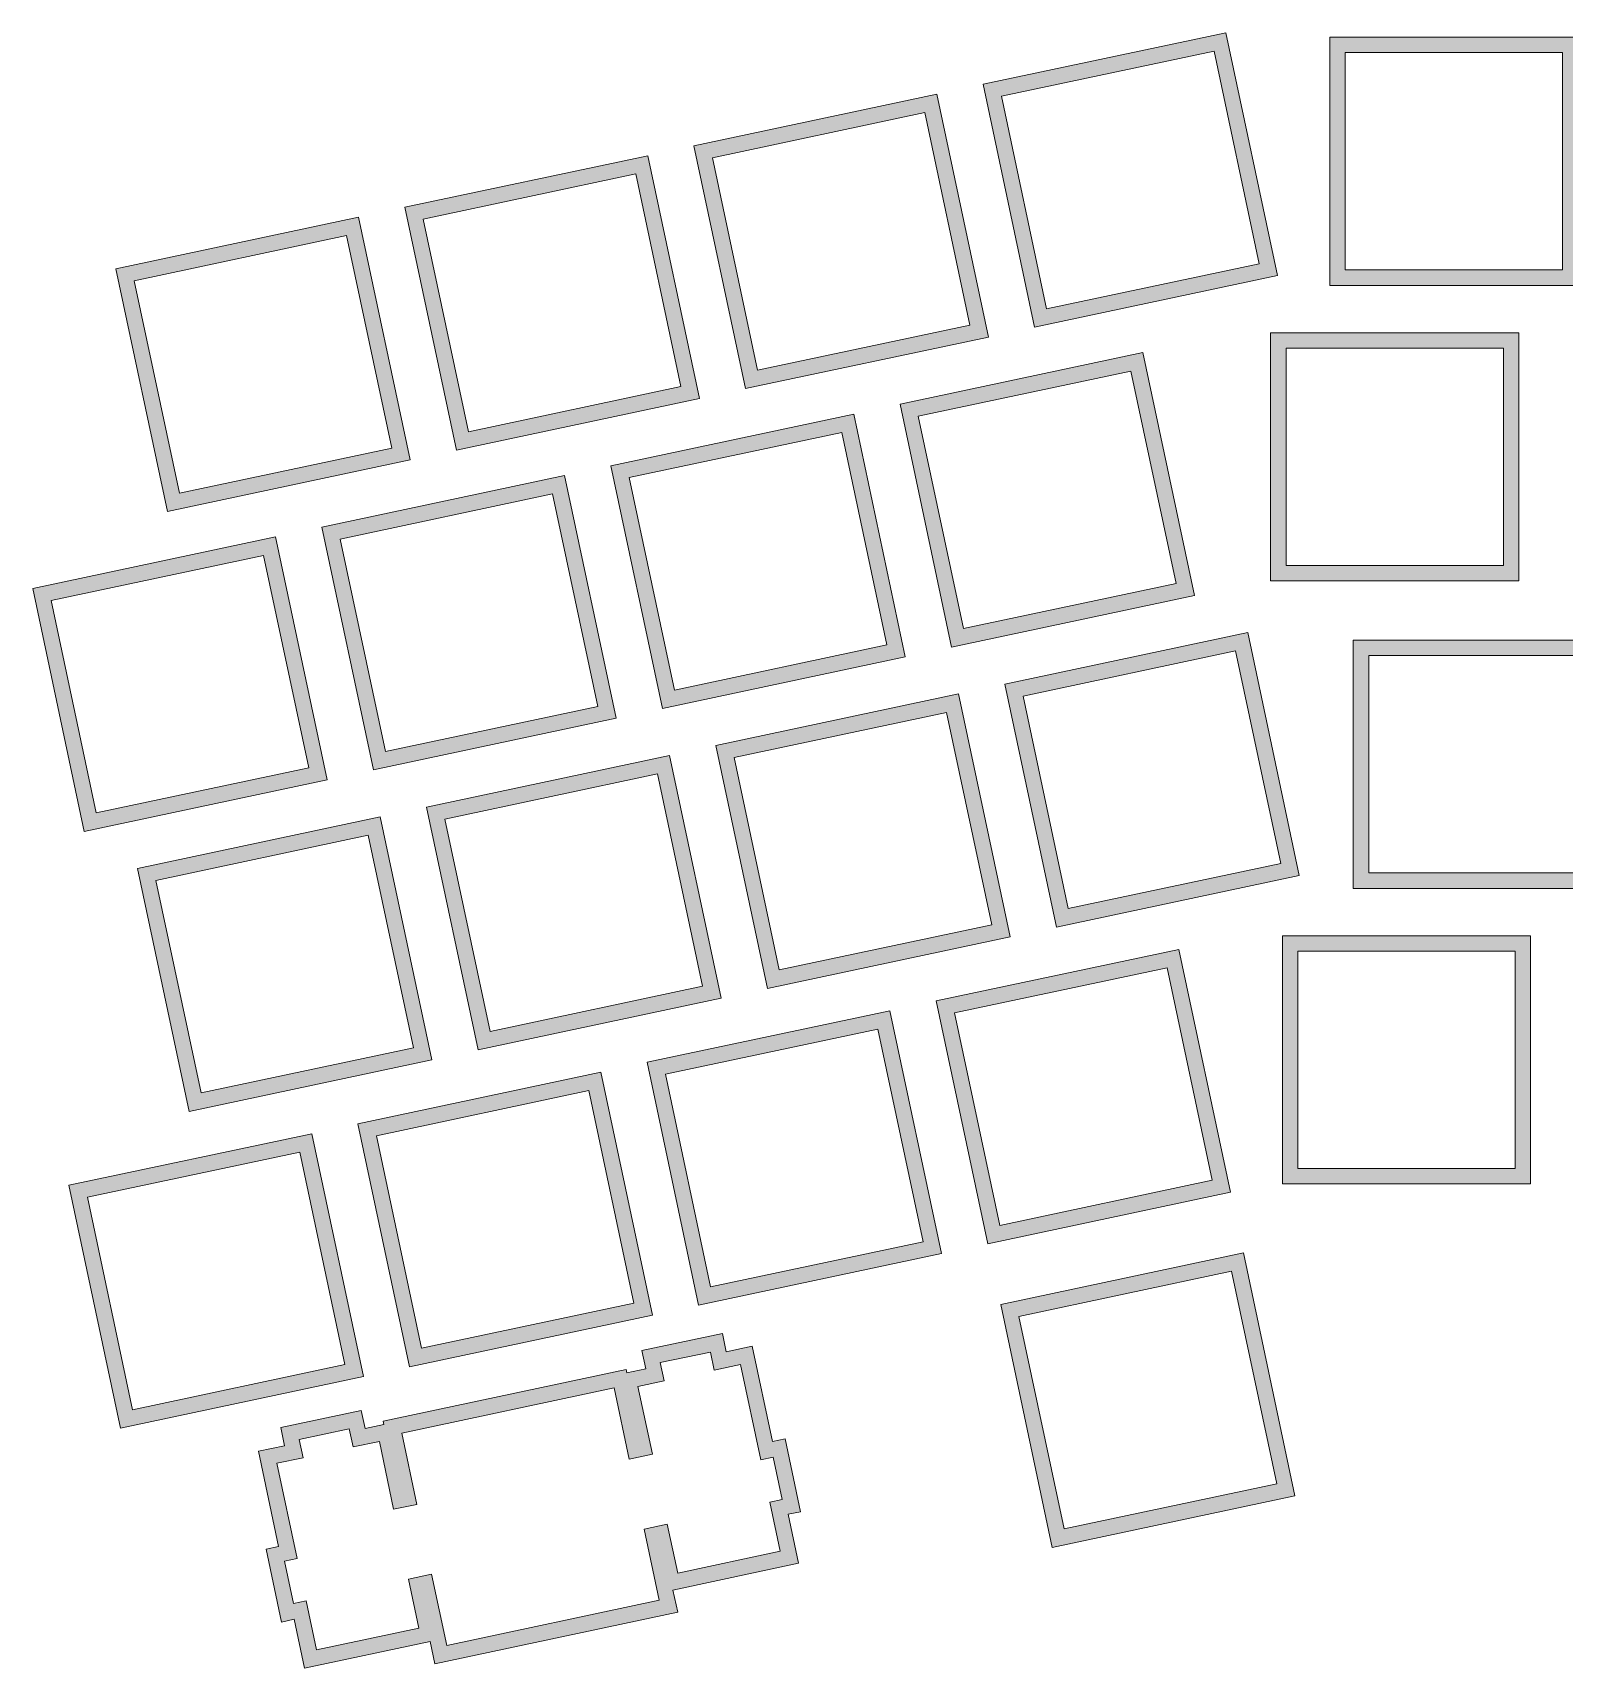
# Model space of a CAD drawing. Header units: millimetres. Extents: x 61 to 392, y -203 to -92.
# Drawn here: x 205.1 to 303.9, y -198.4 to -93 of the extents above; entities that cross this region are included whole.
import ezdxf

# ---------------------------------------------------------------- set-up
doc = ezdxf.new("R2010")
doc.units = ezdxf.units.MM
doc.header["$MEASUREMENT"] = 0
doc.layers.add('レイヤー 2', color=7, linetype='Continuous', lineweight=0)

# ---------------------------------------------------------------- blocks, each defined once
blk = doc.blocks.new('Block_0')
at = {"layer": 'レイヤー 2', "true_color": 0xf39800, "transparency": 33554687}
h = blk.add_hatch(color=30, dxfattribs=at)
h.dxf.hatch_style = 2
edge = h.paths.add_edge_path()
edge.add_spline(control_points=[(267.58, -97.12), (267.58, -97.12), (281.28, -94.21), (281.28, -94.21), (281.28, -94.21), (284.18, -107.91), (284.18, -107.91), (284.18, -107.91), (270.49, -110.82), (270.49, -110.82), (270.49, -110.82), (267.58, -97.12), (267.58, -97.12)], knot_values=[0, 0, 0, 0, 1, 1, 1, 2, 2, 2, 3, 3, 3, 4, 4, 4, 4], degree=3, periodic=0)
edge = h.paths.add_edge_path()
edge.add_spline(control_points=[(282.05, -93.03), (282.05, -93.03), (266.39, -96.35), (266.39, -96.35), (266.39, -96.35), (269.72, -112), (269.72, -112), (269.72, -112), (285.37, -108.68), (285.37, -108.68), (285.37, -108.68), (282.05, -93.03), (282.05, -93.03)], knot_values=[0, 0, 0, 0, 1, 1, 1, 2, 2, 2, 3, 3, 3, 4, 4, 4, 4], degree=3, periodic=0)
h = blk.add_hatch(color=30, dxfattribs=at)
h.dxf.hatch_style = 2
edge = h.paths.add_edge_path()
edge.add_spline(control_points=[(303.74, -108.31), (303.74, -108.31), (289.74, -108.31), (289.74, -108.31), (289.74, -108.31), (289.74, -94.31), (289.74, -94.31), (289.74, -94.31), (303.74, -94.31), (303.74, -94.31), (303.74, -94.31), (303.74, -108.31), (303.74, -108.31)], knot_values=[0, 0, 0, 0, 1, 1, 1, 2, 2, 2, 3, 3, 3, 4, 4, 4, 4], degree=3, periodic=0)
edge = h.paths.add_edge_path()
edge.add_spline(control_points=[(288.74, -93.31), (288.74, -93.31), (288.74, -109.31), (288.74, -109.31), (288.74, -109.31), (304.74, -109.31), (304.74, -109.31), (304.74, -109.31), (304.74, -93.31), (304.74, -93.31), (304.74, -93.31), (288.74, -93.31), (288.74, -93.31)], knot_values=[0, 0, 0, 0, 1, 1, 1, 2, 2, 2, 3, 3, 3, 4, 4, 4, 4], degree=3, periodic=0)
h = blk.add_hatch(color=30, dxfattribs=at)
h.dxf.hatch_style = 2
edge = h.paths.add_edge_path()
edge.add_spline(control_points=[(248.95, -101.08), (248.95, -101.08), (262.64, -98.17), (262.64, -98.17), (262.64, -98.17), (265.55, -111.87), (265.55, -111.87), (265.55, -111.87), (251.86, -114.78), (251.86, -114.78), (251.86, -114.78), (248.95, -101.08), (248.95, -101.08)], knot_values=[0, 0, 0, 0, 1, 1, 1, 2, 2, 2, 3, 3, 3, 4, 4, 4, 4], degree=3, periodic=0)
edge = h.paths.add_edge_path()
edge.add_spline(control_points=[(263.41, -96.99), (263.41, -96.99), (247.76, -100.31), (247.76, -100.31), (247.76, -100.31), (251.09, -115.96), (251.09, -115.96), (251.09, -115.96), (266.74, -112.64), (266.74, -112.64), (266.74, -112.64), (263.41, -96.99), (263.41, -96.99)], knot_values=[0, 0, 0, 0, 1, 1, 1, 2, 2, 2, 3, 3, 3, 4, 4, 4, 4], degree=3, periodic=0)
h = blk.add_hatch(color=30, dxfattribs=at)
h.dxf.hatch_style = 2
edge = h.paths.add_edge_path()
edge.add_spline(control_points=[(230.31, -105.04), (230.31, -105.04), (244.01, -102.13), (244.01, -102.13), (244.01, -102.13), (246.92, -115.83), (246.92, -115.83), (246.92, -115.83), (233.22, -118.74), (233.22, -118.74), (233.22, -118.74), (230.31, -105.04), (230.31, -105.04)], knot_values=[0, 0, 0, 0, 1, 1, 1, 2, 2, 2, 3, 3, 3, 4, 4, 4, 4], degree=3, periodic=0)
edge = h.paths.add_edge_path()
edge.add_spline(control_points=[(244.78, -100.95), (244.78, -100.95), (229.13, -104.27), (229.13, -104.27), (229.13, -104.27), (232.45, -119.92), (232.45, -119.92), (232.45, -119.92), (248.11, -116.6), (248.11, -116.6), (248.11, -116.6), (244.78, -100.95), (244.78, -100.95)], knot_values=[0, 0, 0, 0, 1, 1, 1, 2, 2, 2, 3, 3, 3, 4, 4, 4, 4], degree=3, periodic=0)
h = blk.add_hatch(color=30, dxfattribs=at)
h.dxf.hatch_style = 2
edge = h.paths.add_edge_path()
edge.add_spline(control_points=[(211.68, -109.01), (211.68, -109.01), (225.37, -106.09), (225.37, -106.09), (225.37, -106.09), (228.28, -119.79), (228.28, -119.79), (228.28, -119.79), (214.59, -122.7), (214.59, -122.7), (214.59, -122.7), (211.68, -109.01), (211.68, -109.01)], knot_values=[0, 0, 0, 0, 1, 1, 1, 2, 2, 2, 3, 3, 3, 4, 4, 4, 4], degree=3, periodic=0)
edge = h.paths.add_edge_path()
edge.add_spline(control_points=[(226.14, -104.91), (226.14, -104.91), (210.49, -108.24), (210.49, -108.24), (210.49, -108.24), (213.82, -123.89), (213.82, -123.89), (213.82, -123.89), (229.47, -120.56), (229.47, -120.56), (229.47, -120.56), (226.14, -104.91), (226.14, -104.91)], knot_values=[0, 0, 0, 0, 1, 1, 1, 2, 2, 2, 3, 3, 3, 4, 4, 4, 4], degree=3, periodic=0)
h = blk.add_hatch(color=30, dxfattribs=at)
h.dxf.hatch_style = 2
edge = h.paths.add_edge_path()
edge.add_spline(control_points=[(299.93, -127.36), (299.93, -127.36), (285.93, -127.36), (285.93, -127.36), (285.93, -127.36), (285.93, -113.36), (285.93, -113.36), (285.93, -113.36), (299.93, -113.36), (299.93, -113.36), (299.93, -113.36), (299.93, -127.36), (299.93, -127.36)], knot_values=[0, 0, 0, 0, 1, 1, 1, 2, 2, 2, 3, 3, 3, 4, 4, 4, 4], degree=3, periodic=0)
edge = h.paths.add_edge_path()
edge.add_spline(control_points=[(284.93, -112.36), (284.93, -112.36), (284.93, -128.36), (284.93, -128.36), (284.93, -128.36), (300.93, -128.36), (300.93, -128.36), (300.93, -128.36), (300.93, -112.36), (300.93, -112.36), (300.93, -112.36), (284.93, -112.36), (284.93, -112.36)], knot_values=[0, 0, 0, 0, 1, 1, 1, 2, 2, 2, 3, 3, 3, 4, 4, 4, 4], degree=3, periodic=0)
h = blk.add_hatch(color=30, dxfattribs=at)
h.dxf.hatch_style = 2
edge = h.paths.add_edge_path()
edge.add_spline(control_points=[(262.22, -117.74), (262.22, -117.74), (275.92, -114.83), (275.92, -114.83), (275.92, -114.83), (278.83, -128.52), (278.83, -128.52), (278.83, -128.52), (265.13, -131.43), (265.13, -131.43), (265.13, -131.43), (262.22, -117.74), (262.22, -117.74)], knot_values=[0, 0, 0, 0, 1, 1, 1, 2, 2, 2, 3, 3, 3, 4, 4, 4, 4], degree=3, periodic=0)
edge = h.paths.add_edge_path()
edge.add_spline(control_points=[(276.69, -113.64), (276.69, -113.64), (261.04, -116.97), (261.04, -116.97), (261.04, -116.97), (264.36, -132.62), (264.36, -132.62), (264.36, -132.62), (280.02, -129.29), (280.02, -129.29), (280.02, -129.29), (276.69, -113.64), (276.69, -113.64)], knot_values=[0, 0, 0, 0, 1, 1, 1, 2, 2, 2, 3, 3, 3, 4, 4, 4, 4], degree=3, periodic=0)
h = blk.add_hatch(color=30, dxfattribs=at)
h.dxf.hatch_style = 2
edge = h.paths.add_edge_path()
edge.add_spline(control_points=[(243.59, -121.7), (243.59, -121.7), (257.29, -118.79), (257.29, -118.79), (257.29, -118.79), (260.2, -132.48), (260.2, -132.48), (260.2, -132.48), (246.5, -135.39), (246.5, -135.39), (246.5, -135.39), (243.59, -121.7), (243.59, -121.7)], knot_values=[0, 0, 0, 0, 1, 1, 1, 2, 2, 2, 3, 3, 3, 4, 4, 4, 4], degree=3, periodic=0)
edge = h.paths.add_edge_path()
edge.add_spline(control_points=[(258.06, -117.6), (258.06, -117.6), (242.41, -120.93), (242.41, -120.93), (242.41, -120.93), (245.73, -136.58), (245.73, -136.58), (245.73, -136.58), (261.38, -133.25), (261.38, -133.25), (261.38, -133.25), (258.06, -117.6), (258.06, -117.6)], knot_values=[0, 0, 0, 0, 1, 1, 1, 2, 2, 2, 3, 3, 3, 4, 4, 4, 4], degree=3, periodic=0)
h = blk.add_hatch(color=30, dxfattribs=at)
h.dxf.hatch_style = 2
edge = h.paths.add_edge_path()
edge.add_spline(control_points=[(224.96, -125.66), (224.96, -125.66), (238.65, -122.75), (238.65, -122.75), (238.65, -122.75), (241.56, -136.44), (241.56, -136.44), (241.56, -136.44), (227.87, -139.35), (227.87, -139.35), (227.87, -139.35), (224.96, -125.66), (224.96, -125.66)], knot_values=[0, 0, 0, 0, 1, 1, 1, 2, 2, 2, 3, 3, 3, 4, 4, 4, 4], degree=3, periodic=0)
edge = h.paths.add_edge_path()
edge.add_spline(control_points=[(239.42, -121.56), (239.42, -121.56), (223.77, -124.89), (223.77, -124.89), (223.77, -124.89), (227.1, -140.54), (227.1, -140.54), (227.1, -140.54), (242.75, -137.21), (242.75, -137.21), (242.75, -137.21), (239.42, -121.56), (239.42, -121.56)], knot_values=[0, 0, 0, 0, 1, 1, 1, 2, 2, 2, 3, 3, 3, 4, 4, 4, 4], degree=3, periodic=0)
h = blk.add_hatch(color=30, dxfattribs=at)
h.dxf.hatch_style = 2
edge = h.paths.add_edge_path()
edge.add_spline(control_points=[(206.32, -129.62), (206.32, -129.62), (220.02, -126.71), (220.02, -126.71), (220.02, -126.71), (222.93, -140.4), (222.93, -140.4), (222.93, -140.4), (209.23, -143.31), (209.23, -143.31), (209.23, -143.31), (206.32, -129.62), (206.32, -129.62)], knot_values=[0, 0, 0, 0, 1, 1, 1, 2, 2, 2, 3, 3, 3, 4, 4, 4, 4], degree=3, periodic=0)
edge = h.paths.add_edge_path()
edge.add_spline(control_points=[(220.79, -125.52), (220.79, -125.52), (205.14, -128.85), (205.14, -128.85), (205.14, -128.85), (208.46, -144.5), (208.46, -144.5), (208.46, -144.5), (224.11, -141.17), (224.11, -141.17), (224.11, -141.17), (220.79, -125.52), (220.79, -125.52)], knot_values=[0, 0, 0, 0, 1, 1, 1, 2, 2, 2, 3, 3, 3, 4, 4, 4, 4], degree=3, periodic=0)
h = blk.add_hatch(color=30, dxfattribs=at)
h.dxf.hatch_style = 2
edge = h.paths.add_edge_path()
edge.add_spline(control_points=[(268.98, -135.78), (268.98, -135.78), (282.67, -132.86), (282.67, -132.86), (282.67, -132.86), (285.58, -146.56), (285.58, -146.56), (285.58, -146.56), (271.89, -149.47), (271.89, -149.47), (271.89, -149.47), (268.98, -135.78), (268.98, -135.78)], knot_values=[0, 0, 0, 0, 1, 1, 1, 2, 2, 2, 3, 3, 3, 4, 4, 4, 4], degree=3, periodic=0)
edge = h.paths.add_edge_path()
edge.add_spline(control_points=[(283.45, -131.68), (283.45, -131.68), (267.79, -135.01), (267.79, -135.01), (267.79, -135.01), (271.12, -150.66), (271.12, -150.66), (271.12, -150.66), (286.77, -147.33), (286.77, -147.33), (286.77, -147.33), (283.45, -131.68), (283.45, -131.68)], knot_values=[0, 0, 0, 0, 1, 1, 1, 2, 2, 2, 3, 3, 3, 4, 4, 4, 4], degree=3, periodic=0)
h = blk.add_hatch(color=30, dxfattribs=at)
h.dxf.hatch_style = 2
edge = h.paths.add_edge_path()
edge.add_spline(control_points=[(305.26, -147.17), (305.26, -147.17), (291.26, -147.17), (291.26, -147.17), (291.26, -147.17), (291.26, -133.17), (291.26, -133.17), (291.26, -133.17), (305.26, -133.17), (305.26, -133.17), (305.26, -133.17), (305.26, -147.17), (305.26, -147.17)], knot_values=[0, 0, 0, 0, 1, 1, 1, 2, 2, 2, 3, 3, 3, 4, 4, 4, 4], degree=3, periodic=0)
edge = h.paths.add_edge_path()
edge.add_spline(control_points=[(290.26, -132.17), (290.26, -132.17), (290.26, -148.17), (290.26, -148.17), (290.26, -148.17), (306.26, -148.17), (306.26, -148.17), (306.26, -148.17), (306.26, -132.17), (306.26, -132.17), (306.26, -132.17), (290.26, -132.17), (290.26, -132.17)], knot_values=[0, 0, 0, 0, 1, 1, 1, 2, 2, 2, 3, 3, 3, 4, 4, 4, 4], degree=3, periodic=0)
h = blk.add_hatch(color=30, dxfattribs=at)
h.dxf.hatch_style = 2
edge = h.paths.add_edge_path()
edge.add_spline(control_points=[(250.35, -139.74), (250.35, -139.74), (264.04, -136.83), (264.04, -136.83), (264.04, -136.83), (266.95, -150.52), (266.95, -150.52), (266.95, -150.52), (253.26, -153.43), (253.26, -153.43), (253.26, -153.43), (250.35, -139.74), (250.35, -139.74)], knot_values=[0, 0, 0, 0, 1, 1, 1, 2, 2, 2, 3, 3, 3, 4, 4, 4, 4], degree=3, periodic=0)
edge = h.paths.add_edge_path()
edge.add_spline(control_points=[(264.81, -135.64), (264.81, -135.64), (249.16, -138.97), (249.16, -138.97), (249.16, -138.97), (252.49, -154.62), (252.49, -154.62), (252.49, -154.62), (268.14, -151.29), (268.14, -151.29), (268.14, -151.29), (264.81, -135.64), (264.81, -135.64)], knot_values=[0, 0, 0, 0, 1, 1, 1, 2, 2, 2, 3, 3, 3, 4, 4, 4, 4], degree=3, periodic=0)
h = blk.add_hatch(color=30, dxfattribs=at)
h.dxf.hatch_style = 2
edge = h.paths.add_edge_path()
edge.add_spline(control_points=[(231.71, -143.7), (231.71, -143.7), (245.41, -140.79), (245.41, -140.79), (245.41, -140.79), (248.32, -154.48), (248.32, -154.48), (248.32, -154.48), (234.62, -157.39), (234.62, -157.39), (234.62, -157.39), (231.71, -143.7), (231.71, -143.7)], knot_values=[0, 0, 0, 0, 1, 1, 1, 2, 2, 2, 3, 3, 3, 4, 4, 4, 4], degree=3, periodic=0)
edge = h.paths.add_edge_path()
edge.add_spline(control_points=[(246.18, -139.6), (246.18, -139.6), (230.53, -142.93), (230.53, -142.93), (230.53, -142.93), (233.85, -158.58), (233.85, -158.58), (233.85, -158.58), (249.51, -155.25), (249.51, -155.25), (249.51, -155.25), (246.18, -139.6), (246.18, -139.6)], knot_values=[0, 0, 0, 0, 1, 1, 1, 2, 2, 2, 3, 3, 3, 4, 4, 4, 4], degree=3, periodic=0)
h = blk.add_hatch(color=30, dxfattribs=at)
h.dxf.hatch_style = 2
edge = h.paths.add_edge_path()
edge.add_spline(control_points=[(213.08, -147.66), (213.08, -147.66), (226.77, -144.75), (226.77, -144.75), (226.77, -144.75), (229.68, -158.44), (229.68, -158.44), (229.68, -158.44), (215.99, -161.35), (215.99, -161.35), (215.99, -161.35), (213.08, -147.66), (213.08, -147.66)], knot_values=[0, 0, 0, 0, 1, 1, 1, 2, 2, 2, 3, 3, 3, 4, 4, 4, 4], degree=3, periodic=0)
edge = h.paths.add_edge_path()
edge.add_spline(control_points=[(227.54, -143.56), (227.54, -143.56), (211.89, -146.89), (211.89, -146.89), (211.89, -146.89), (215.22, -162.54), (215.22, -162.54), (215.22, -162.54), (230.87, -159.21), (230.87, -159.21), (230.87, -159.21), (227.54, -143.56), (227.54, -143.56)], knot_values=[0, 0, 0, 0, 1, 1, 1, 2, 2, 2, 3, 3, 3, 4, 4, 4, 4], degree=3, periodic=0)
h = blk.add_hatch(color=30, dxfattribs=at)
h.dxf.hatch_style = 2
edge = h.paths.add_edge_path()
edge.add_spline(control_points=[(300.69, -166.22), (300.69, -166.22), (286.69, -166.22), (286.69, -166.22), (286.69, -166.22), (286.69, -152.22), (286.69, -152.22), (286.69, -152.22), (300.69, -152.22), (300.69, -152.22), (300.69, -152.22), (300.69, -166.22), (300.69, -166.22)], knot_values=[0, 0, 0, 0, 1, 1, 1, 2, 2, 2, 3, 3, 3, 4, 4, 4, 4], degree=3, periodic=0)
edge = h.paths.add_edge_path()
edge.add_spline(control_points=[(285.69, -151.22), (285.69, -151.22), (285.69, -167.22), (285.69, -167.22), (285.69, -167.22), (301.69, -167.22), (301.69, -167.22), (301.69, -167.22), (301.69, -151.22), (301.69, -151.22), (301.69, -151.22), (285.69, -151.22), (285.69, -151.22)], knot_values=[0, 0, 0, 0, 1, 1, 1, 2, 2, 2, 3, 3, 3, 4, 4, 4, 4], degree=3, periodic=0)
h = blk.add_hatch(color=30, dxfattribs=at)
h.dxf.hatch_style = 2
edge = h.paths.add_edge_path()
edge.add_spline(control_points=[(264.56, -156.19), (264.56, -156.19), (278.25, -153.28), (278.25, -153.28), (278.25, -153.28), (281.16, -166.98), (281.16, -166.98), (281.16, -166.98), (267.47, -169.89), (267.47, -169.89), (267.47, -169.89), (264.56, -156.19), (264.56, -156.19)], knot_values=[0, 0, 0, 0, 1, 1, 1, 2, 2, 2, 3, 3, 3, 4, 4, 4, 4], degree=3, periodic=0)
edge = h.paths.add_edge_path()
edge.add_spline(control_points=[(279.02, -152.1), (279.02, -152.1), (263.37, -155.42), (263.37, -155.42), (263.37, -155.42), (266.7, -171.07), (266.7, -171.07), (266.7, -171.07), (282.35, -167.75), (282.35, -167.75), (282.35, -167.75), (279.02, -152.1), (279.02, -152.1)], knot_values=[0, 0, 0, 0, 1, 1, 1, 2, 2, 2, 3, 3, 3, 4, 4, 4, 4], degree=3, periodic=0)
h = blk.add_hatch(color=30, dxfattribs=at)
h.dxf.hatch_style = 2
edge = h.paths.add_edge_path()
edge.add_spline(control_points=[(245.92, -160.15), (245.92, -160.15), (259.62, -157.24), (259.62, -157.24), (259.62, -157.24), (262.53, -170.94), (262.53, -170.94), (262.53, -170.94), (248.83, -173.85), (248.83, -173.85), (248.83, -173.85), (245.92, -160.15), (245.92, -160.15)], knot_values=[0, 0, 0, 0, 1, 1, 1, 2, 2, 2, 3, 3, 3, 4, 4, 4, 4], degree=3, periodic=0)
edge = h.paths.add_edge_path()
edge.add_spline(control_points=[(260.39, -156.06), (260.39, -156.06), (244.74, -159.38), (244.74, -159.38), (244.74, -159.38), (248.06, -175.03), (248.06, -175.03), (248.06, -175.03), (263.71, -171.71), (263.71, -171.71), (263.71, -171.71), (260.39, -156.06), (260.39, -156.06)], knot_values=[0, 0, 0, 0, 1, 1, 1, 2, 2, 2, 3, 3, 3, 4, 4, 4, 4], degree=3, periodic=0)
h = blk.add_hatch(color=30, dxfattribs=at)
h.dxf.hatch_style = 2
edge = h.paths.add_edge_path()
edge.add_spline(control_points=[(227.29, -164.11), (227.29, -164.11), (240.98, -161.2), (240.98, -161.2), (240.98, -161.2), (243.89, -174.9), (243.89, -174.9), (243.89, -174.9), (230.2, -177.81), (230.2, -177.81), (230.2, -177.81), (227.29, -164.11), (227.29, -164.11)], knot_values=[0, 0, 0, 0, 1, 1, 1, 2, 2, 2, 3, 3, 3, 4, 4, 4, 4], degree=3, periodic=0)
edge = h.paths.add_edge_path()
edge.add_spline(control_points=[(241.75, -160.02), (241.75, -160.02), (226.1, -163.34), (226.1, -163.34), (226.1, -163.34), (229.43, -179), (229.43, -179), (229.43, -179), (245.08, -175.67), (245.08, -175.67), (245.08, -175.67), (241.75, -160.02), (241.75, -160.02)], knot_values=[0, 0, 0, 0, 1, 1, 1, 2, 2, 2, 3, 3, 3, 4, 4, 4, 4], degree=3, periodic=0)
h = blk.add_hatch(color=30, dxfattribs=at)
h.dxf.hatch_style = 2
edge = h.paths.add_edge_path()
edge.add_spline(control_points=[(208.66, -168.07), (208.66, -168.07), (222.35, -165.16), (222.35, -165.16), (222.35, -165.16), (225.26, -178.86), (225.26, -178.86), (225.26, -178.86), (211.56, -181.77), (211.56, -181.77), (211.56, -181.77), (208.66, -168.07), (208.66, -168.07)], knot_values=[0, 0, 0, 0, 1, 1, 1, 2, 2, 2, 3, 3, 3, 4, 4, 4, 4], degree=3, periodic=0)
edge = h.paths.add_edge_path()
edge.add_spline(control_points=[(223.12, -163.98), (223.12, -163.98), (207.47, -167.3), (207.47, -167.3), (207.47, -167.3), (210.79, -182.95), (210.79, -182.95), (210.79, -182.95), (226.45, -179.63), (226.45, -179.63), (226.45, -179.63), (223.12, -163.98), (223.12, -163.98)], knot_values=[0, 0, 0, 0, 1, 1, 1, 2, 2, 2, 3, 3, 3, 4, 4, 4, 4], degree=3, periodic=0)
h = blk.add_hatch(color=30, dxfattribs=at)
h.dxf.hatch_style = 2
edge = h.paths.add_edge_path()
edge.add_spline(control_points=[(268.71, -175.76), (268.71, -175.76), (282.41, -172.85), (282.41, -172.85), (282.41, -172.85), (285.32, -186.54), (285.32, -186.54), (285.32, -186.54), (271.62, -189.45), (271.62, -189.45), (271.62, -189.45), (268.71, -175.76), (268.71, -175.76)], knot_values=[0, 0, 0, 0, 1, 1, 1, 2, 2, 2, 3, 3, 3, 4, 4, 4, 4], degree=3, periodic=0)
edge = h.paths.add_edge_path()
edge.add_spline(control_points=[(283.18, -171.66), (283.18, -171.66), (267.53, -174.99), (267.53, -174.99), (267.53, -174.99), (270.85, -190.64), (270.85, -190.64), (270.85, -190.64), (286.5, -187.31), (286.5, -187.31), (286.5, -187.31), (283.18, -171.66), (283.18, -171.66)], knot_values=[0, 0, 0, 0, 1, 1, 1, 2, 2, 2, 3, 3, 3, 4, 4, 4, 4], degree=3, periodic=0)
h = blk.add_hatch(color=30, dxfattribs=at)
h.dxf.hatch_style = 2
edge = h.paths.add_edge_path()
edge.add_spline(control_points=[(253.31, -190.89), (253.31, -190.89), (246.71, -192.3), (246.71, -192.3), (246.71, -192.3), (246.04, -189.14), (246.04, -189.14), (246.04, -189.14), (244.55, -189.46), (244.55, -189.46), (244.55, -189.46), (245.52, -194.05), (245.52, -194.05), (245.52, -194.05), (231.83, -196.96), (231.83, -196.96), (231.83, -196.96), (230.85, -192.37), (230.85, -192.37), (230.85, -192.37), (229.36, -192.68), (229.36, -192.68), (229.36, -192.68), (230.03, -195.84), (230.03, -195.84), (230.03, -195.84), (223.43, -197.25), (223.43, -197.25), (223.43, -197.25), (222.76, -194.09), (222.76, -194.09), (222.76, -194.09), (221.95, -194.26), (221.95, -194.26), (221.95, -194.26), (221.37, -191.52), (221.37, -191.52), (221.37, -191.52), (222.18, -191.35), (222.18, -191.35), (222.18, -191.35), (220.87, -185.22), (220.87, -185.22), (220.87, -185.22), (222.56, -184.86), (222.56, -184.86), (222.56, -184.86), (222.31, -183.68), (222.31, -183.68), (222.31, -183.68), (225.54, -183), (225.54, -183), (225.54, -183), (225.79, -184.17), (225.79, -184.17), (225.79, -184.17), (227.48, -183.81), (227.48, -183.81), (227.48, -183.81), (228.4, -188.18), (228.4, -188.18), (228.4, -188.18), (229.9, -187.87), (229.9, -187.87), (229.9, -187.87), (228.92, -183.27), (228.92, -183.27), (228.92, -183.27), (242.61, -180.36), (242.61, -180.36), (242.61, -180.36), (243.59, -184.96), (243.59, -184.96), (243.59, -184.96), (245.08, -184.64), (245.08, -184.64), (245.08, -184.64), (244.15, -180.27), (244.15, -180.27), (244.15, -180.27), (245.84, -179.91), (245.84, -179.91), (245.84, -179.91), (245.59, -178.73), (245.59, -178.73), (245.59, -178.73), (248.82, -178.05), (248.82, -178.05), (248.82, -178.05), (249.07, -179.22), (249.07, -179.22), (249.07, -179.22), (250.75, -178.86), (250.75, -178.86), (250.75, -178.86), (252.06, -185), (252.06, -185), (252.06, -185), (252.87, -184.82), (252.87, -184.82), (252.87, -184.82), (253.45, -187.56), (253.45, -187.56), (253.45, -187.56), (252.64, -187.73), (252.64, -187.73), (252.64, -187.73), (253.31, -190.89), (253.31, -190.89)], knot_values=[0, 0, 0, 0, 1, 1, 1, 2, 2, 2, 3, 3, 3, 4, 4, 4, 5, 5, 5, 6, 6, 6, 7, 7, 7, 8, 8, 8, 9, 9, 9, 10, 10, 10, 11, 11, 11, 12, 12, 12, 13, 13, 13, 14, 14, 14, 15, 15, 15, 16, 16, 16, 17, 17, 17, 18, 18, 18, 19, 19, 19, 20, 20, 20, 21, 21, 21, 22, 22, 22, 23, 23, 23, 24, 24, 24, 25, 25, 25, 26, 26, 26, 27, 27, 27, 28, 28, 28, 29, 29, 29, 30, 30, 30, 31, 31, 31, 32, 32, 32, 33, 33, 33, 34, 34, 34, 35, 35, 35, 36, 36, 36, 36], degree=3, periodic=0)
edge = h.paths.add_edge_path()
edge.add_spline(control_points=[(253.83, -188.51), (253.83, -188.51), (254.63, -188.34), (254.63, -188.34), (254.63, -188.34), (253.64, -183.64), (253.64, -183.64), (253.64, -183.64), (252.83, -183.81), (252.83, -183.81), (252.83, -183.81), (251.52, -177.68), (251.52, -177.68), (251.52, -177.68), (249.84, -178.04), (249.84, -178.04), (249.84, -178.04), (249.59, -176.86), (249.59, -176.86), (249.59, -176.86), (244.4, -177.96), (244.4, -177.96), (244.4, -177.96), (244.65, -179.14), (244.65, -179.14), (244.65, -179.14), (243.43, -179.4), (243.43, -179.4), (243.43, -179.4), (243.38, -179.17), (243.38, -179.17), (243.38, -179.17), (227.73, -182.5), (227.73, -182.5), (227.73, -182.5), (227.78, -182.73), (227.78, -182.73), (227.78, -182.73), (226.56, -182.98), (226.56, -182.98), (226.56, -182.98), (226.31, -181.81), (226.31, -181.81), (226.31, -181.81), (221.13, -182.91), (221.13, -182.91), (221.13, -182.91), (221.37, -184.09), (221.37, -184.09), (221.37, -184.09), (219.69, -184.45), (219.69, -184.45), (219.69, -184.45), (220.99, -190.58), (220.99, -190.58), (220.99, -190.58), (220.18, -190.75), (220.18, -190.75), (220.18, -190.75), (221.18, -195.45), (221.18, -195.45), (221.18, -195.45), (221.99, -195.27), (221.99, -195.27), (221.99, -195.27), (222.66, -198.43), (222.66, -198.43), (222.66, -198.43), (230.75, -196.71), (230.75, -196.71), (230.75, -196.71), (231.06, -198.15), (231.06, -198.15), (231.06, -198.15), (246.71, -194.82), (246.71, -194.82), (246.71, -194.82), (246.4, -193.39), (246.4, -193.39), (246.4, -193.39), (254.5, -191.66), (254.5, -191.66), (254.5, -191.66), (253.83, -188.51), (253.83, -188.51)], knot_values=[0, 0, 0, 0, 1, 1, 1, 2, 2, 2, 3, 3, 3, 4, 4, 4, 5, 5, 5, 6, 6, 6, 7, 7, 7, 8, 8, 8, 9, 9, 9, 10, 10, 10, 11, 11, 11, 12, 12, 12, 13, 13, 13, 14, 14, 14, 15, 15, 15, 16, 16, 16, 17, 17, 17, 18, 18, 18, 19, 19, 19, 20, 20, 20, 21, 21, 21, 22, 22, 22, 23, 23, 23, 24, 24, 24, 25, 25, 25, 26, 26, 26, 27, 27, 27, 28, 28, 28, 28], degree=3, periodic=0)
at = {"layer": 'レイヤー 2'}
for points, knots in [([(282.05, -93.03), (282.05, -93.03), (266.39, -96.35), (266.39, -96.35), (266.39, -96.35), (269.72, -112), (269.72, -112), (269.72, -112), (285.37, -108.68), (285.37, -108.68), (285.37, -108.68), (282.05, -93.03), (282.05, -93.03)], [0, 0, 0, 0, 1, 1, 1, 2, 2, 2, 3, 3, 3, 4, 4, 4, 4]), ([(288.74, -93.31), (288.74, -93.31), (288.74, -109.31), (288.74, -109.31), (288.74, -109.31), (304.74, -109.31), (304.74, -109.31), (304.74, -109.31), (304.74, -93.31), (304.74, -93.31), (304.74, -93.31), (288.74, -93.31), (288.74, -93.31)], [0, 0, 0, 0, 1, 1, 1, 2, 2, 2, 3, 3, 3, 4, 4, 4, 4]), ([(267.58, -97.12), (267.58, -97.12), (281.28, -94.21), (281.28, -94.21), (281.28, -94.21), (284.18, -107.91), (284.18, -107.91), (284.18, -107.91), (270.49, -110.82), (270.49, -110.82), (270.49, -110.82), (267.58, -97.12), (267.58, -97.12)], [0, 0, 0, 0, 1, 1, 1, 2, 2, 2, 3, 3, 3, 4, 4, 4, 4]), ([(303.74, -108.31), (303.74, -108.31), (289.74, -108.31), (289.74, -108.31), (289.74, -108.31), (289.74, -94.31), (289.74, -94.31), (289.74, -94.31), (303.74, -94.31), (303.74, -94.31), (303.74, -94.31), (303.74, -108.31), (303.74, -108.31)], [0, 0, 0, 0, 1, 1, 1, 2, 2, 2, 3, 3, 3, 4, 4, 4, 4]), ([(263.41, -96.99), (263.41, -96.99), (247.76, -100.31), (247.76, -100.31), (247.76, -100.31), (251.09, -115.96), (251.09, -115.96), (251.09, -115.96), (266.74, -112.64), (266.74, -112.64), (266.74, -112.64), (263.41, -96.99), (263.41, -96.99)], [0, 0, 0, 0, 1, 1, 1, 2, 2, 2, 3, 3, 3, 4, 4, 4, 4]), ([(248.95, -101.08), (248.95, -101.08), (262.64, -98.17), (262.64, -98.17), (262.64, -98.17), (265.55, -111.87), (265.55, -111.87), (265.55, -111.87), (251.86, -114.78), (251.86, -114.78), (251.86, -114.78), (248.95, -101.08), (248.95, -101.08)], [0, 0, 0, 0, 1, 1, 1, 2, 2, 2, 3, 3, 3, 4, 4, 4, 4]), ([(244.78, -100.95), (244.78, -100.95), (229.13, -104.27), (229.13, -104.27), (229.13, -104.27), (232.45, -119.92), (232.45, -119.92), (232.45, -119.92), (248.11, -116.6), (248.11, -116.6), (248.11, -116.6), (244.78, -100.95), (244.78, -100.95)], [0, 0, 0, 0, 1, 1, 1, 2, 2, 2, 3, 3, 3, 4, 4, 4, 4]), ([(230.31, -105.04), (230.31, -105.04), (244.01, -102.13), (244.01, -102.13), (244.01, -102.13), (246.92, -115.83), (246.92, -115.83), (246.92, -115.83), (233.22, -118.74), (233.22, -118.74), (233.22, -118.74), (230.31, -105.04), (230.31, -105.04)], [0, 0, 0, 0, 1, 1, 1, 2, 2, 2, 3, 3, 3, 4, 4, 4, 4]), ([(226.14, -104.91), (226.14, -104.91), (210.49, -108.24), (210.49, -108.24), (210.49, -108.24), (213.82, -123.89), (213.82, -123.89), (213.82, -123.89), (229.47, -120.56), (229.47, -120.56), (229.47, -120.56), (226.14, -104.91), (226.14, -104.91)], [0, 0, 0, 0, 1, 1, 1, 2, 2, 2, 3, 3, 3, 4, 4, 4, 4]), ([(211.68, -109.01), (211.68, -109.01), (225.37, -106.09), (225.37, -106.09), (225.37, -106.09), (228.28, -119.79), (228.28, -119.79), (228.28, -119.79), (214.59, -122.7), (214.59, -122.7), (214.59, -122.7), (211.68, -109.01), (211.68, -109.01)], [0, 0, 0, 0, 1, 1, 1, 2, 2, 2, 3, 3, 3, 4, 4, 4, 4]), ([(284.93, -112.36), (284.93, -112.36), (284.93, -128.36), (284.93, -128.36), (284.93, -128.36), (300.93, -128.36), (300.93, -128.36), (300.93, -128.36), (300.93, -112.36), (300.93, -112.36), (300.93, -112.36), (284.93, -112.36), (284.93, -112.36)], [0, 0, 0, 0, 1, 1, 1, 2, 2, 2, 3, 3, 3, 4, 4, 4, 4]), ([(276.69, -113.64), (276.69, -113.64), (261.04, -116.97), (261.04, -116.97), (261.04, -116.97), (264.36, -132.62), (264.36, -132.62), (264.36, -132.62), (280.02, -129.29), (280.02, -129.29), (280.02, -129.29), (276.69, -113.64), (276.69, -113.64)], [0, 0, 0, 0, 1, 1, 1, 2, 2, 2, 3, 3, 3, 4, 4, 4, 4]), ([(299.93, -127.36), (299.93, -127.36), (285.93, -127.36), (285.93, -127.36), (285.93, -127.36), (285.93, -113.36), (285.93, -113.36), (285.93, -113.36), (299.93, -113.36), (299.93, -113.36), (299.93, -113.36), (299.93, -127.36), (299.93, -127.36)], [0, 0, 0, 0, 1, 1, 1, 2, 2, 2, 3, 3, 3, 4, 4, 4, 4]), ([(262.22, -117.74), (262.22, -117.74), (275.92, -114.83), (275.92, -114.83), (275.92, -114.83), (278.83, -128.52), (278.83, -128.52), (278.83, -128.52), (265.13, -131.43), (265.13, -131.43), (265.13, -131.43), (262.22, -117.74), (262.22, -117.74)], [0, 0, 0, 0, 1, 1, 1, 2, 2, 2, 3, 3, 3, 4, 4, 4, 4]), ([(258.06, -117.6), (258.06, -117.6), (242.41, -120.93), (242.41, -120.93), (242.41, -120.93), (245.73, -136.58), (245.73, -136.58), (245.73, -136.58), (261.38, -133.25), (261.38, -133.25), (261.38, -133.25), (258.06, -117.6), (258.06, -117.6)], [0, 0, 0, 0, 1, 1, 1, 2, 2, 2, 3, 3, 3, 4, 4, 4, 4]), ([(243.59, -121.7), (243.59, -121.7), (257.29, -118.79), (257.29, -118.79), (257.29, -118.79), (260.2, -132.48), (260.2, -132.48), (260.2, -132.48), (246.5, -135.39), (246.5, -135.39), (246.5, -135.39), (243.59, -121.7), (243.59, -121.7)], [0, 0, 0, 0, 1, 1, 1, 2, 2, 2, 3, 3, 3, 4, 4, 4, 4]), ([(239.42, -121.56), (239.42, -121.56), (223.77, -124.89), (223.77, -124.89), (223.77, -124.89), (227.1, -140.54), (227.1, -140.54), (227.1, -140.54), (242.75, -137.21), (242.75, -137.21), (242.75, -137.21), (239.42, -121.56), (239.42, -121.56)], [0, 0, 0, 0, 1, 1, 1, 2, 2, 2, 3, 3, 3, 4, 4, 4, 4]), ([(224.96, -125.66), (224.96, -125.66), (238.65, -122.75), (238.65, -122.75), (238.65, -122.75), (241.56, -136.44), (241.56, -136.44), (241.56, -136.44), (227.87, -139.35), (227.87, -139.35), (227.87, -139.35), (224.96, -125.66), (224.96, -125.66)], [0, 0, 0, 0, 1, 1, 1, 2, 2, 2, 3, 3, 3, 4, 4, 4, 4]), ([(220.79, -125.52), (220.79, -125.52), (205.14, -128.85), (205.14, -128.85), (205.14, -128.85), (208.46, -144.5), (208.46, -144.5), (208.46, -144.5), (224.11, -141.17), (224.11, -141.17), (224.11, -141.17), (220.79, -125.52), (220.79, -125.52)], [0, 0, 0, 0, 1, 1, 1, 2, 2, 2, 3, 3, 3, 4, 4, 4, 4]), ([(206.32, -129.62), (206.32, -129.62), (220.02, -126.71), (220.02, -126.71), (220.02, -126.71), (222.93, -140.4), (222.93, -140.4), (222.93, -140.4), (209.23, -143.31), (209.23, -143.31), (209.23, -143.31), (206.32, -129.62), (206.32, -129.62)], [0, 0, 0, 0, 1, 1, 1, 2, 2, 2, 3, 3, 3, 4, 4, 4, 4]), ([(283.45, -131.68), (283.45, -131.68), (267.79, -135.01), (267.79, -135.01), (267.79, -135.01), (271.12, -150.66), (271.12, -150.66), (271.12, -150.66), (286.77, -147.33), (286.77, -147.33), (286.77, -147.33), (283.45, -131.68), (283.45, -131.68)], [0, 0, 0, 0, 1, 1, 1, 2, 2, 2, 3, 3, 3, 4, 4, 4, 4]), ([(290.26, -132.17), (290.26, -132.17), (290.26, -148.17), (290.26, -148.17), (290.26, -148.17), (306.26, -148.17), (306.26, -148.17), (306.26, -148.17), (306.26, -132.17), (306.26, -132.17), (306.26, -132.17), (290.26, -132.17), (290.26, -132.17)], [0, 0, 0, 0, 1, 1, 1, 2, 2, 2, 3, 3, 3, 4, 4, 4, 4]), ([(268.98, -135.78), (268.98, -135.78), (282.67, -132.86), (282.67, -132.86), (282.67, -132.86), (285.58, -146.56), (285.58, -146.56), (285.58, -146.56), (271.89, -149.47), (271.89, -149.47), (271.89, -149.47), (268.98, -135.78), (268.98, -135.78)], [0, 0, 0, 0, 1, 1, 1, 2, 2, 2, 3, 3, 3, 4, 4, 4, 4]), ([(305.26, -147.17), (305.26, -147.17), (291.26, -147.17), (291.26, -147.17), (291.26, -147.17), (291.26, -133.17), (291.26, -133.17), (291.26, -133.17), (305.26, -133.17), (305.26, -133.17), (305.26, -133.17), (305.26, -147.17), (305.26, -147.17)], [0, 0, 0, 0, 1, 1, 1, 2, 2, 2, 3, 3, 3, 4, 4, 4, 4]), ([(264.81, -135.64), (264.81, -135.64), (249.16, -138.97), (249.16, -138.97), (249.16, -138.97), (252.49, -154.62), (252.49, -154.62), (252.49, -154.62), (268.14, -151.29), (268.14, -151.29), (268.14, -151.29), (264.81, -135.64), (264.81, -135.64)], [0, 0, 0, 0, 1, 1, 1, 2, 2, 2, 3, 3, 3, 4, 4, 4, 4]), ([(250.35, -139.74), (250.35, -139.74), (264.04, -136.83), (264.04, -136.83), (264.04, -136.83), (266.95, -150.52), (266.95, -150.52), (266.95, -150.52), (253.26, -153.43), (253.26, -153.43), (253.26, -153.43), (250.35, -139.74), (250.35, -139.74)], [0, 0, 0, 0, 1, 1, 1, 2, 2, 2, 3, 3, 3, 4, 4, 4, 4]), ([(246.18, -139.6), (246.18, -139.6), (230.53, -142.93), (230.53, -142.93), (230.53, -142.93), (233.85, -158.58), (233.85, -158.58), (233.85, -158.58), (249.51, -155.25), (249.51, -155.25), (249.51, -155.25), (246.18, -139.6), (246.18, -139.6)], [0, 0, 0, 0, 1, 1, 1, 2, 2, 2, 3, 3, 3, 4, 4, 4, 4]), ([(231.71, -143.7), (231.71, -143.7), (245.41, -140.79), (245.41, -140.79), (245.41, -140.79), (248.32, -154.48), (248.32, -154.48), (248.32, -154.48), (234.62, -157.39), (234.62, -157.39), (234.62, -157.39), (231.71, -143.7), (231.71, -143.7)], [0, 0, 0, 0, 1, 1, 1, 2, 2, 2, 3, 3, 3, 4, 4, 4, 4]), ([(227.54, -143.56), (227.54, -143.56), (211.89, -146.89), (211.89, -146.89), (211.89, -146.89), (215.22, -162.54), (215.22, -162.54), (215.22, -162.54), (230.87, -159.21), (230.87, -159.21), (230.87, -159.21), (227.54, -143.56), (227.54, -143.56)], [0, 0, 0, 0, 1, 1, 1, 2, 2, 2, 3, 3, 3, 4, 4, 4, 4]), ([(213.08, -147.66), (213.08, -147.66), (226.77, -144.75), (226.77, -144.75), (226.77, -144.75), (229.68, -158.44), (229.68, -158.44), (229.68, -158.44), (215.99, -161.35), (215.99, -161.35), (215.99, -161.35), (213.08, -147.66), (213.08, -147.66)], [0, 0, 0, 0, 1, 1, 1, 2, 2, 2, 3, 3, 3, 4, 4, 4, 4]), ([(285.69, -151.22), (285.69, -151.22), (285.69, -167.22), (285.69, -167.22), (285.69, -167.22), (301.69, -167.22), (301.69, -167.22), (301.69, -167.22), (301.69, -151.22), (301.69, -151.22), (301.69, -151.22), (285.69, -151.22), (285.69, -151.22)], [0, 0, 0, 0, 1, 1, 1, 2, 2, 2, 3, 3, 3, 4, 4, 4, 4]), ([(279.02, -152.1), (279.02, -152.1), (263.37, -155.42), (263.37, -155.42), (263.37, -155.42), (266.7, -171.07), (266.7, -171.07), (266.7, -171.07), (282.35, -167.75), (282.35, -167.75), (282.35, -167.75), (279.02, -152.1), (279.02, -152.1)], [0, 0, 0, 0, 1, 1, 1, 2, 2, 2, 3, 3, 3, 4, 4, 4, 4]), ([(300.69, -166.22), (300.69, -166.22), (286.69, -166.22), (286.69, -166.22), (286.69, -166.22), (286.69, -152.22), (286.69, -152.22), (286.69, -152.22), (300.69, -152.22), (300.69, -152.22), (300.69, -152.22), (300.69, -166.22), (300.69, -166.22)], [0, 0, 0, 0, 1, 1, 1, 2, 2, 2, 3, 3, 3, 4, 4, 4, 4]), ([(264.56, -156.19), (264.56, -156.19), (278.25, -153.28), (278.25, -153.28), (278.25, -153.28), (281.16, -166.98), (281.16, -166.98), (281.16, -166.98), (267.47, -169.89), (267.47, -169.89), (267.47, -169.89), (264.56, -156.19), (264.56, -156.19)], [0, 0, 0, 0, 1, 1, 1, 2, 2, 2, 3, 3, 3, 4, 4, 4, 4]), ([(260.39, -156.06), (260.39, -156.06), (244.74, -159.38), (244.74, -159.38), (244.74, -159.38), (248.06, -175.03), (248.06, -175.03), (248.06, -175.03), (263.71, -171.71), (263.71, -171.71), (263.71, -171.71), (260.39, -156.06), (260.39, -156.06)], [0, 0, 0, 0, 1, 1, 1, 2, 2, 2, 3, 3, 3, 4, 4, 4, 4]), ([(245.92, -160.15), (245.92, -160.15), (259.62, -157.24), (259.62, -157.24), (259.62, -157.24), (262.53, -170.94), (262.53, -170.94), (262.53, -170.94), (248.83, -173.85), (248.83, -173.85), (248.83, -173.85), (245.92, -160.15), (245.92, -160.15)], [0, 0, 0, 0, 1, 1, 1, 2, 2, 2, 3, 3, 3, 4, 4, 4, 4]), ([(241.75, -160.02), (241.75, -160.02), (226.1, -163.34), (226.1, -163.34), (226.1, -163.34), (229.43, -179), (229.43, -179), (229.43, -179), (245.08, -175.67), (245.08, -175.67), (245.08, -175.67), (241.75, -160.02), (241.75, -160.02)], [0, 0, 0, 0, 1, 1, 1, 2, 2, 2, 3, 3, 3, 4, 4, 4, 4]), ([(227.29, -164.11), (227.29, -164.11), (240.98, -161.2), (240.98, -161.2), (240.98, -161.2), (243.89, -174.9), (243.89, -174.9), (243.89, -174.9), (230.2, -177.81), (230.2, -177.81), (230.2, -177.81), (227.29, -164.11), (227.29, -164.11)], [0, 0, 0, 0, 1, 1, 1, 2, 2, 2, 3, 3, 3, 4, 4, 4, 4]), ([(223.12, -163.98), (223.12, -163.98), (207.47, -167.3), (207.47, -167.3), (207.47, -167.3), (210.79, -182.95), (210.79, -182.95), (210.79, -182.95), (226.45, -179.63), (226.45, -179.63), (226.45, -179.63), (223.12, -163.98), (223.12, -163.98)], [0, 0, 0, 0, 1, 1, 1, 2, 2, 2, 3, 3, 3, 4, 4, 4, 4]), ([(208.66, -168.07), (208.66, -168.07), (222.35, -165.16), (222.35, -165.16), (222.35, -165.16), (225.26, -178.86), (225.26, -178.86), (225.26, -178.86), (211.56, -181.77), (211.56, -181.77), (211.56, -181.77), (208.66, -168.07), (208.66, -168.07)], [0, 0, 0, 0, 1, 1, 1, 2, 2, 2, 3, 3, 3, 4, 4, 4, 4]), ([(283.18, -171.66), (283.18, -171.66), (267.53, -174.99), (267.53, -174.99), (267.53, -174.99), (270.85, -190.64), (270.85, -190.64), (270.85, -190.64), (286.5, -187.31), (286.5, -187.31), (286.5, -187.31), (283.18, -171.66), (283.18, -171.66)], [0, 0, 0, 0, 1, 1, 1, 2, 2, 2, 3, 3, 3, 4, 4, 4, 4]), ([(268.71, -175.76), (268.71, -175.76), (282.41, -172.85), (282.41, -172.85), (282.41, -172.85), (285.32, -186.54), (285.32, -186.54), (285.32, -186.54), (271.62, -189.45), (271.62, -189.45), (271.62, -189.45), (268.71, -175.76), (268.71, -175.76)], [0, 0, 0, 0, 1, 1, 1, 2, 2, 2, 3, 3, 3, 4, 4, 4, 4]), ([(253.83, -188.51), (253.83, -188.51), (254.63, -188.34), (254.63, -188.34), (254.63, -188.34), (253.64, -183.64), (253.64, -183.64), (253.64, -183.64), (252.83, -183.81), (252.83, -183.81), (252.83, -183.81), (251.52, -177.68), (251.52, -177.68), (251.52, -177.68), (249.84, -178.04), (249.84, -178.04), (249.84, -178.04), (249.59, -176.86), (249.59, -176.86), (249.59, -176.86), (244.4, -177.96), (244.4, -177.96), (244.4, -177.96), (244.65, -179.14), (244.65, -179.14), (244.65, -179.14), (243.43, -179.4), (243.43, -179.4), (243.43, -179.4), (243.38, -179.17), (243.38, -179.17), (243.38, -179.17), (227.73, -182.5), (227.73, -182.5), (227.73, -182.5), (227.78, -182.73), (227.78, -182.73), (227.78, -182.73), (226.56, -182.98), (226.56, -182.98), (226.56, -182.98), (226.31, -181.81), (226.31, -181.81), (226.31, -181.81), (221.13, -182.91), (221.13, -182.91), (221.13, -182.91), (221.37, -184.09), (221.37, -184.09), (221.37, -184.09), (219.69, -184.45), (219.69, -184.45), (219.69, -184.45), (220.99, -190.58), (220.99, -190.58), (220.99, -190.58), (220.18, -190.75), (220.18, -190.75), (220.18, -190.75), (221.18, -195.45), (221.18, -195.45), (221.18, -195.45), (221.99, -195.27), (221.99, -195.27), (221.99, -195.27), (222.66, -198.43), (222.66, -198.43), (222.66, -198.43), (230.75, -196.71), (230.75, -196.71), (230.75, -196.71), (231.06, -198.15), (231.06, -198.15), (231.06, -198.15), (246.71, -194.82), (246.71, -194.82), (246.71, -194.82), (246.4, -193.39), (246.4, -193.39), (246.4, -193.39), (254.5, -191.66), (254.5, -191.66), (254.5, -191.66), (253.83, -188.51), (253.83, -188.51)], [0, 0, 0, 0, 1, 1, 1, 2, 2, 2, 3, 3, 3, 4, 4, 4, 5, 5, 5, 6, 6, 6, 7, 7, 7, 8, 8, 8, 9, 9, 9, 10, 10, 10, 11, 11, 11, 12, 12, 12, 13, 13, 13, 14, 14, 14, 15, 15, 15, 16, 16, 16, 17, 17, 17, 18, 18, 18, 19, 19, 19, 20, 20, 20, 21, 21, 21, 22, 22, 22, 23, 23, 23, 24, 24, 24, 25, 25, 25, 26, 26, 26, 27, 27, 27, 28, 28, 28, 28]), ([(253.31, -190.89), (253.31, -190.89), (246.71, -192.3), (246.71, -192.3), (246.71, -192.3), (246.04, -189.14), (246.04, -189.14), (246.04, -189.14), (244.55, -189.46), (244.55, -189.46), (244.55, -189.46), (245.52, -194.05), (245.52, -194.05), (245.52, -194.05), (231.83, -196.96), (231.83, -196.96), (231.83, -196.96), (230.85, -192.37), (230.85, -192.37), (230.85, -192.37), (229.36, -192.68), (229.36, -192.68), (229.36, -192.68), (230.03, -195.84), (230.03, -195.84), (230.03, -195.84), (223.43, -197.25), (223.43, -197.25), (223.43, -197.25), (222.76, -194.09), (222.76, -194.09), (222.76, -194.09), (221.95, -194.26), (221.95, -194.26), (221.95, -194.26), (221.37, -191.52), (221.37, -191.52), (221.37, -191.52), (222.18, -191.35), (222.18, -191.35), (222.18, -191.35), (220.87, -185.22), (220.87, -185.22), (220.87, -185.22), (222.56, -184.86), (222.56, -184.86), (222.56, -184.86), (222.31, -183.68), (222.31, -183.68), (222.31, -183.68), (225.54, -183), (225.54, -183), (225.54, -183), (225.79, -184.17), (225.79, -184.17), (225.79, -184.17), (227.48, -183.81), (227.48, -183.81), (227.48, -183.81), (228.4, -188.18), (228.4, -188.18), (228.4, -188.18), (229.9, -187.87), (229.9, -187.87), (229.9, -187.87), (228.92, -183.27), (228.92, -183.27), (228.92, -183.27), (242.61, -180.36), (242.61, -180.36), (242.61, -180.36), (243.59, -184.96), (243.59, -184.96), (243.59, -184.96), (245.08, -184.64), (245.08, -184.64), (245.08, -184.64), (244.15, -180.27), (244.15, -180.27), (244.15, -180.27), (245.84, -179.91), (245.84, -179.91), (245.84, -179.91), (245.59, -178.73), (245.59, -178.73), (245.59, -178.73), (248.82, -178.05), (248.82, -178.05), (248.82, -178.05), (249.07, -179.22), (249.07, -179.22), (249.07, -179.22), (250.75, -178.86), (250.75, -178.86), (250.75, -178.86), (252.06, -185), (252.06, -185), (252.06, -185), (252.87, -184.82), (252.87, -184.82), (252.87, -184.82), (253.45, -187.56), (253.45, -187.56), (253.45, -187.56), (252.64, -187.73), (252.64, -187.73), (252.64, -187.73), (253.31, -190.89), (253.31, -190.89)], [0, 0, 0, 0, 1, 1, 1, 2, 2, 2, 3, 3, 3, 4, 4, 4, 5, 5, 5, 6, 6, 6, 7, 7, 7, 8, 8, 8, 9, 9, 9, 10, 10, 10, 11, 11, 11, 12, 12, 12, 13, 13, 13, 14, 14, 14, 15, 15, 15, 16, 16, 16, 17, 17, 17, 18, 18, 18, 19, 19, 19, 20, 20, 20, 21, 21, 21, 22, 22, 22, 23, 23, 23, 24, 24, 24, 25, 25, 25, 26, 26, 26, 27, 27, 27, 28, 28, 28, 29, 29, 29, 30, 30, 30, 31, 31, 31, 32, 32, 32, 33, 33, 33, 34, 34, 34, 35, 35, 35, 36, 36, 36, 36])]:
    blk.add_open_spline(points, degree=3, knots=knots, dxfattribs=at)

msp = doc.modelspace()

# ---------------------------------------------------------------- block references
at = {"layer": 'レイヤー 2'}
msp.add_blockref('Block_0', (0, 0), dxfattribs=at)

doc.saveas('drawing.dxf')
